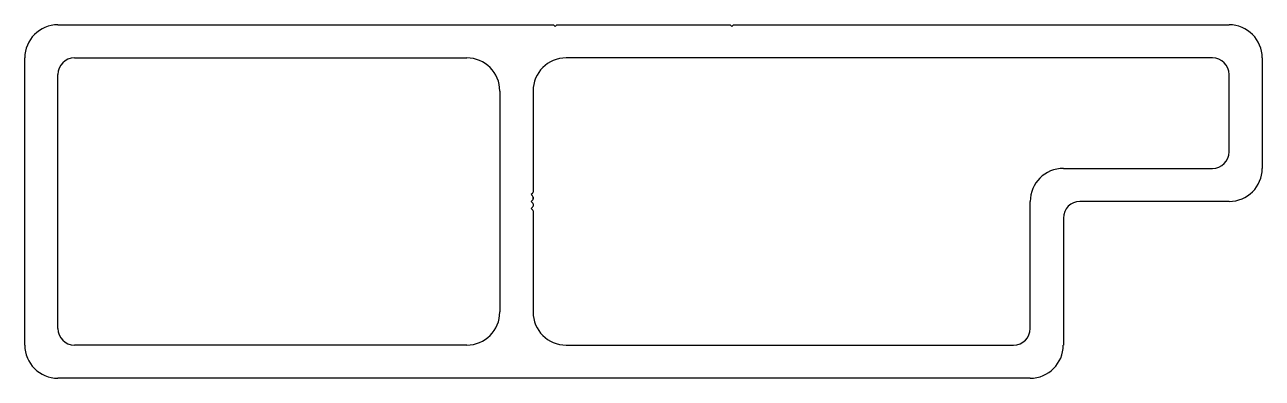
# Model space of a CAD drawing. Header units: inches. Extents: x -86 to 92, y 3 to 54.
import ezdxf

# ---------------------------------------------------------------- set-up
doc = ezdxf.new("R2010")
doc.units = ezdxf.units.IN
doc.header["$MEASUREMENT"] = 0
doc.layers.add('1', color=7, linetype='Continuous')

msp = doc.modelspace()

# ---------------------------------------------------------------- linework, layer by layer
at = {"color": 4}
for p, q in [((-81.21, 53.9), (-10.02, 53.9)), ((-10.02, 53.9), (-9.77, 53.64)), ((-9.77, 53.64), (-9.52, 53.9)), ((-9.52, 53.9), (15.38, 53.9)), ((15.38, 53.9), (15.63, 53.64)), ((15.63, 53.64), (15.88, 53.9)), ((15.88, 53.9), (87.07, 53.9)), ((-85.97, 7.86), (-85.97, 49.13)), ((91.83, 49.13), (91.83, 33.26)), ((87.07, 28.5), (65.64, 28.5)), ((63.26, 26.12), (63.26, 7.86)), ((58.49, 3.1), (-81.21, 3.1))]:
    msp.add_line(p, q, dxfattribs=at)
at = {"color": 6}
for p, q in [((-78.83, 49.13), (-22.47, 49.13)), ((-81.21, 10.24), (-81.21, 46.75)), ((-17.71, 44.37), (-17.71, 12.62)), ((-22.47, 7.86), (-78.83, 7.86))]:
    msp.add_line(p, q, dxfattribs=at)
at = {"color": 4}
for centre, radius, start, end in [((-81.21, 49.13), 4.76, 90, 180), ((87.07, 49.13), 4.76, 360, 90), ((87.07, 33.26), 4.76, 270, 360), ((65.64, 26.12), 2.38, 90, 180), ((-81.21, 7.86), 4.76, 180, 270), ((58.49, 7.86), 4.76, 270, 360)]:
    msp.add_arc(centre, radius, start, end, dxfattribs=at)
at = {"color": 6}
for centre, radius, start, end in [((-78.83, 46.75), 2.38, 90, 180), ((-22.47, 44.37), 4.76, 0, 90), ((-22.47, 12.62), 4.76, 270, 360), ((-78.83, 10.24), 2.38, 180, 270)]:
    msp.add_arc(centre, radius, start, end, dxfattribs=at)
at = {"layer": '1', "color": 6, "linetype": 'Continuous'}
for p, q in [((84.69, 49.13), (-8.18, 49.13)), ((87.07, 35.64), (87.07, 46.75)), ((-12.94, 44.37), (-12.94, 29.85)), ((63.26, 33.26), (84.69, 33.26)), ((-13.02, 29.67), (-13.19, 29.5)), ((-13.19, 29.49), (-13.02, 29.32)), ((-13.02, 28.67), (-13.19, 28.5)), ((-13.19, 28.49), (-13.02, 28.32)), ((-12.94, 29.85), (-12.94, 29.85)), ((-12.94, 29.14), (-12.94, 28.85)), ((-12.94, 28.85), (-12.94, 29.14)), ((-12.94, 29.14), (-12.94, 28.85)), ((-12.94, 28.85), (-12.94, 29.14)), ((-12.94, 29.14), (-12.94, 28.85)), ((58.49, 10.24), (58.49, 28.5)), ((-13.02, 27.67), (-13.19, 27.5)), ((-13.19, 27.49), (-13.02, 27.32)), ((-12.94, 28.14), (-12.94, 27.85)), ((-12.94, 27.14), (-12.94, 12.62)), ((-8.18, 7.86), (56.11, 7.86))]:
    msp.add_line(p, q, dxfattribs=at)
for centre, radius, start, end in [((-8.18, 44.37), 4.76, 90, 180), ((84.69, 46.75), 2.38, 0, 90), ((84.69, 35.64), 2.38, 270, 0), ((63.26, 28.5), 4.76, 90, 180), ((-13.18, 29.5), 0.008, 135, 225), ((-13.18, 28.5), 0.008, 135, 225), ((-13.19, 29.85), 0.25, 315, 360), ((-13.19, 29.14), 0.25, 0, 45), ((-13.19, 28.85), 0.25, 315, 360), ((-13.18, 27.5), 0.008, 135, 225), ((-13.19, 28.14), 0.25, 360, 45), ((-13.19, 27.85), 0.25, 315, 360), ((-13.19, 27.14), 0.25, 0, 45), ((-8.18, 12.62), 4.76, 180, 270), ((56.11, 10.24), 2.38, 270, 360)]:
    msp.add_arc(centre, radius, start, end, dxfattribs=at)

doc.saveas('drawing.dxf')
